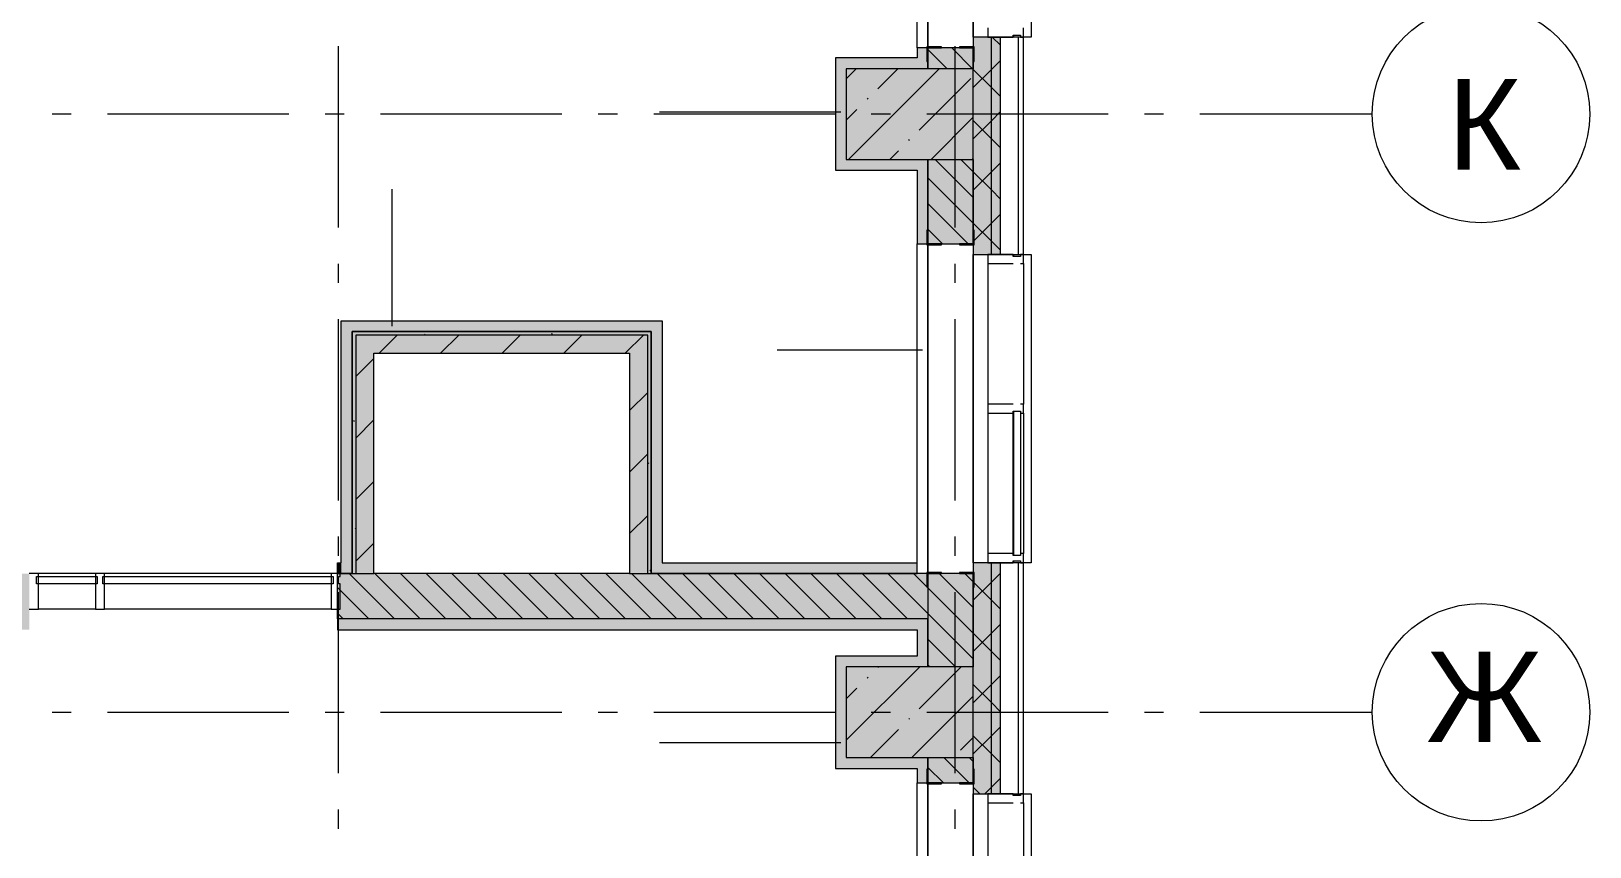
# Model space of a CAD drawing. Header units: millimetres. Extents: x -537608 to 253996, y -217170 to 186033.
# Drawn here: x -296171 to -287576, y 106778 to 111279 of the extents above; entities that cross this region are included whole.
import ezdxf

# ---------------------------------------------------------------- set-up
doc = ezdxf.new("R2010")
doc.units = ezdxf.units.MM
doc.layers.add('PDF _Геометрия', color=7, linetype='Continuous')
doc.layers.add('PDF _Текст', color=7, linetype='Continuous')
doc.layers.add('PDF _Сплошная заливка', color=7, linetype='Continuous', true_color=0xffffff)
doc.styles.add('PDF ArialMT', font='arial.ttf')

msp = doc.modelspace()

# ---------------------------------------------------------------- hatches: boundary and pattern name
at = {"layer": 'PDF _Сплошная заливка', "transparency": 33554559}
h = msp.add_hatch(color=256, dxfattribs=at)
h.paths.add_polyline_path([(-290876.1851, 102921.2636), (-290826.1849, 102921.2636), (-290826.1849, 105371.2644), (-290876.1851, 105371.2644), (-290876.1851, 103904.3215)], flags=0)
h.paths.add_polyline_path([(-290826.1849, 107071.2645), (-290826.1849, 108346.2629), (-290876.1851, 108346.2629), (-290876.1851, 107071.2645)], flags=0)
h.paths.add_polyline_path([(-290826.1849, 110046.263), (-290826.1849, 111246.2633), (-290876.1851, 111246.2633), (-290876.1851, 110046.263)], flags=0)
h.paths.add_polyline_path([(-290826.1849, 112946.2634), (-290826.1849, 114106.2618), (-290876.1851, 114106.2618), (-290876.1851, 112946.2634)], flags=0)
h.paths.add_polyline_path([(-290826.1849, 115806.2619), (-290826.1849, 117006.2623), (-290876.1851, 117006.2623), (-290876.1851, 115806.2619)], flags=0)
h.paths.add_polyline_path([(-290826.1849, 118706.2601), (-290826.1849, 120106.2612), (-290876.1851, 120106.2612), (-290876.1851, 118706.2601)], flags=0)
h.paths.add_polyline_path([(-290826.1849, 121806.2613), (-290826.1849, 123006.2594), (-290876.1851, 123006.2594), (-290876.1851, 121806.2613)], flags=0)
h.paths.add_polyline_path([(-290876.1851, 124706.2596), (-290826.1849, 124706.2596), (-290826.1849, 126271.2592), (-290876.1851, 126271.2592), (-290876.1851, 125142.7902)], flags=0)
h.paths.add_polyline_path([(-290876.1851, 127971.2598), (-290826.1849, 127974.5862), (-290826.1849, 129171.2591), (-290876.1851, 129171.2591), (-290876.1851, 127974.5862)], flags=0)
h.paths.add_polyline_path([(-290876.1851, 130871.2595), (-290826.1849, 130871.2595), (-290826.1849, 132106.259), (-290876.1851, 132106.259)], flags=0)
h.paths.add_polyline_path([(-290876.1851, 133806.2593), (-290826.1849, 133806.2593), (-290826.1849, 134971.259), (-290876.1851, 134971.259)], flags=0)
h.paths.add_polyline_path([(-290876.1851, 136671.2578), (-290826.1849, 136671.2578), (-290826.1849, 141221.257), (-290876.1851, 141221.257), (-290876.1851, 137885.8726)], flags=0)
h = msp.add_hatch(color=256, dxfattribs=at)
h.paths.add_polyline_path([(-290880.9044, 102821.2653), (-290876.1851, 102821.2653), (-290876.1851, 105371.2644), (-290976.1855, 105371.2644), (-290976.1855, 102821.2653)], flags=0)
h.paths.add_polyline_path([(-290876.1851, 107071.2645), (-290876.1851, 108346.2629), (-290976.1855, 108346.2629), (-290976.1855, 107071.2645), (-290880.9044, 107071.2645)], flags=0)
h.paths.add_polyline_path([(-290880.9044, 110046.263), (-290876.1851, 110046.263), (-290876.1851, 111246.2633), (-290976.1855, 111246.2633), (-290976.1855, 110046.263)], flags=0)
h.paths.add_polyline_path([(-290976.1855, 112946.2634), (-290876.1851, 112946.2634), (-290876.1851, 114106.2618), (-290976.1855, 114106.2618), (-290976.1855, 113815.6067)], flags=0)
h.paths.add_polyline_path([(-290876.1851, 115806.2619), (-290876.1851, 117006.2623), (-290976.1855, 117006.2623), (-290976.1855, 115806.2619), (-290880.9044, 115806.2619)], flags=0)
h.paths.add_polyline_path([(-290976.1855, 118706.2601), (-290876.1851, 118706.2601), (-290876.1851, 120106.2612), (-290976.1855, 120106.2612), (-290976.1855, 119479.1985)], flags=0)
h.paths.add_polyline_path([(-290976.1855, 121806.2613), (-290876.1851, 121806.2613), (-290876.1851, 123006.2594), (-290976.1855, 123006.2594), (-290976.1855, 122310.9954)], flags=0)
h.paths.add_polyline_path([(-290876.1851, 124706.2596), (-290876.1851, 126271.2592), (-290976.1855, 126271.2592), (-290976.1855, 124706.2596), (-290880.9044, 124706.2596)], flags=0)
h.paths.add_polyline_path([(-290976.1855, 127971.2598), (-290876.1851, 127974.5862), (-290876.1851, 129171.2591), (-290976.1855, 129171.2591), (-290976.1855, 127974.5862)], flags=0)
h.paths.add_polyline_path([(-290976.1855, 130871.2595), (-290876.1851, 130871.2595), (-290876.1851, 132106.259), (-290976.1855, 132106.259), (-290976.1855, 131514.331)], flags=0)
h.paths.add_polyline_path([(-290876.1851, 133806.2593), (-290876.1851, 134971.259), (-290976.1855, 134971.259), (-290976.1855, 133806.2593), (-290880.9044, 133806.2593)], flags=0)
h.paths.add_polyline_path([(-290876.1851, 136671.2578), (-290876.1851, 141171.2584), (-290976.1855, 141171.2584), (-290976.1855, 136671.2578), (-290880.9044, 136671.2578)], flags=0)
h = msp.add_hatch(color=256, dxfattribs=at)
h.paths.add_polyline_path([(-290976.1855, 103371.2653), (-290976.1855, 105311.2637), (-291226.1778, 105311.2637), (-291226.1778, 103371.2653)], flags=0)
h.paths.add_polyline_path([(-290976.1855, 107131.263), (-290976.1855, 107271.2631), (-291226.1778, 107271.2631), (-291226.1778, 107131.263)], flags=0)
h.paths.add_polyline_path([(-290976.1855, 107771.2629), (-290976.1855, 108286.2644), (-291226.1778, 108286.2644), (-291226.1778, 107771.2629), (-291152.9774, 107771.2629)], flags=0)
h.paths.add_polyline_path([(-290976.1855, 110106.2637), (-290976.1855, 110571.2628), (-291226.1778, 110571.2628), (-291226.1778, 110106.2637)], flags=0)
h.paths.add_polyline_path([(-290976.1855, 111071.2626), (-290976.1855, 111186.2627), (-291226.1778, 111186.2627), (-291226.1778, 111071.2626), (-291018.7709, 111071.2626)], flags=0)
h.paths.add_polyline_path([(-291226.1778, 113006.2619), (-290976.1855, 113006.2619), (-290976.1855, 114046.2633), (-291226.1778, 114046.2633), (-291226.1778, 113815.6067)], flags=0)
h.paths.add_polyline_path([(-290976.1855, 115866.2626), (-290978.657, 115871.2617), (-291226.1778, 115871.2617), (-291226.1778, 115866.2626)], flags=0)
h.paths.add_polyline_path([(-290976.1855, 116371.2615), (-290976.1855, 116946.2616), (-291226.1778, 116946.2616), (-291226.1778, 116371.2615)], flags=0)
h.paths.add_polyline_path([(-291226.1778, 118766.2608), (-290976.1855, 118766.2608), (-290976.1855, 119571.2609), (-291226.1778, 119571.2609), (-291226.1778, 119479.1985)], flags=0)
h.paths.add_polyline_path([(-291226.1778, 121866.2598), (-290976.1855, 121866.2598), (-290976.1855, 122946.261), (-291226.1778, 122946.261), (-291226.1778, 122310.9954)], flags=0)
h.paths.add_polyline_path([(-290976.1855, 124766.2602), (-290976.1855, 125571.2603), (-291226.1778, 125571.2603), (-291226.1778, 124766.2602)], flags=0)
h.paths.add_polyline_path([(-291026.1856, 126071.2601), (-290976.1855, 126071.2601), (-290976.1855, 126211.2607), (-291226.1778, 126211.2607), (-291226.1778, 126071.2601)], flags=0)
h.paths.add_polyline_path([(-291226.1778, 128031.2594), (-290976.1855, 128031.2594), (-290976.1855, 129111.2595), (-291226.1778, 129111.2595)], flags=0)
h.paths.add_polyline_path([(-291226.1778, 130931.259), (-290976.1855, 130931.259), (-290976.1855, 131571.2584), (-291226.1778, 131571.2584), (-291226.1778, 131511.2593)], flags=0)
h.paths.add_polyline_path([(-290976.1855, 133866.2589), (-290976.1855, 134911.2579), (-291226.1778, 134911.2579), (-291226.1778, 133866.2589)], flags=0)
h.paths.add_polyline_path([(-291226.1778, 136731.2582), (-290976.1855, 136731.2582), (-290976.1855, 136921.2575), (-291226.1778, 136921.2575), (-291226.1778, 136861.2584)], flags=0)
at = {"layer": 'PDF _Сплошная заливка', "true_color": 0xff7d7d, "transparency": 33554559}
h = msp.add_hatch(color=11, dxfattribs=at)
h.paths.add_polyline_path([(-291286.1849, 111071.2626), (-291226.1778, 111071.2626), (-291226.1778, 111186.2627), (-291286.1849, 111186.2627), (-291286.1849, 111131.2633)], flags=0)
h.paths.add_polyline_path([(-291226.1778, 113006.2619), (-291226.1778, 114046.2633), (-291286.1849, 114046.2633), (-291286.1849, 113006.2619)], flags=0)
for points in [[(-291676.1795, 111071.2626), (-291286.1849, 111071.2626), (-291286.1849, 111131.2633), (-291736.1781, 111131.2633), (-291736.1781, 111071.2626), (-291715.7767, 111071.2626)], [(-291676.1795, 110511.2622), (-291676.1795, 111071.2626), (-291736.1781, 111071.2626), (-291736.1781, 110511.2622), (-291715.7767, 110511.2622)], [(-291286.1849, 110511.2622), (-291226.1778, 110511.2622), (-291226.1778, 110571.2628), (-291676.1795, 110571.2628), (-291676.1795, 110511.2622)], [(-292751.2182, 109621.2635), (-292751.2182, 109681.2641), (-294461.2144, 109681.2641), (-294461.2144, 109621.2635), (-294401.2159, 109621.2635)], [(-292751.2182, 108346.2629), (-292691.2197, 108346.2629), (-292691.2197, 109681.2641), (-292751.2182, 109681.2641), (-292751.2182, 109567.9133)], [(-291286.1849, 108286.2644), (-291286.1849, 108346.2629), (-292751.2182, 108346.2629), (-292751.2182, 108286.2644), (-291715.7767, 108286.2644)], [(-291676.1795, 107771.2629), (-291286.1849, 107771.2629), (-291286.1849, 107831.2635), (-291736.1781, 107831.2635), (-291736.1781, 107771.2629), (-291715.7767, 107771.2629)], [(-291676.1795, 107211.2646), (-291676.1795, 107771.2629), (-291736.1781, 107771.2629), (-291736.1781, 107211.2646), (-291715.7767, 107211.2646)], [(-291286.1849, 107211.2646), (-291226.1778, 107211.2646), (-291226.1778, 107271.2631), (-291676.1795, 107271.2631), (-291676.1795, 107211.2646)]]:
    msp.add_hatch(color=11, dxfattribs=at).paths.add_polyline_path(points)
at = {"layer": 'PDF _Сплошная заливка', "transparency": 33554559}
for points in [[(-294401.2159, 108286.2644), (-294381.2192, 108286.2644), (-294381.2192, 109621.2635), (-294401.2159, 109621.2635), (-294401.2159, 109567.9133)], [(-292771.2148, 109601.2626), (-292751.2182, 109601.2626), (-292751.2182, 109621.2635), (-294381.2192, 109621.2635), (-294381.2192, 109601.2626), (-294281.2189, 109601.2626)], [(-294281.2189, 109501.2622), (-292771.2148, 109501.2622), (-292771.2148, 109601.2626), (-294281.2189, 109601.2626), (-294281.2189, 109567.9133)]]:
    msp.add_hatch(color=256, dxfattribs=at).paths.add_polyline_path(points)
h = msp.add_hatch(color=256, dxfattribs=at)
h.paths.add_polyline_path([(-291226.1778, 108036.2634), (-291226.1778, 108286.2644), (-294481.1421, 108286.2644), (-294481.1421, 108036.2634), (-291715.7767, 108036.2634)], flags=0)
h.paths.add_polyline_path([(-296181.1401, 108036.2634), (-296181.1401, 108286.2644), (-298023.5602, 108286.2644), (-298023.5602, 108036.2634), (-296724.9933, 108036.2634)], flags=0)
at = {"layer": 'PDF _Сплошная заливка', "true_color": 0xff7d7d, "transparency": 33554559}
h = msp.add_hatch(color=11, dxfattribs=at)
h.paths.add_polyline_path([(-291286.1849, 107976.2628), (-291226.1778, 107976.2628), (-291226.1778, 108036.2634), (-294481.1421, 108036.2634), (-294481.1421, 107976.2628), (-291715.7767, 107976.2628)], flags=0)
h.paths.add_polyline_path([(-296181.1401, 107976.2628), (-296181.1401, 108036.2634), (-297806.1808, 108036.2634), (-297806.1808, 107976.2628), (-296724.9933, 107976.2628)], flags=0)
h = msp.add_hatch(color=11, dxfattribs=at)
h.paths.add_polyline_path([(-291286.1849, 103371.2653), (-291226.1778, 103371.2653), (-291226.1778, 105311.2637), (-291286.1849, 105311.2637), (-291286.1849, 103431.2638)], flags=0)
h.paths.add_polyline_path([(-291226.1778, 107131.263), (-291226.1778, 107211.2646), (-291286.1849, 107211.2646), (-291286.1849, 107131.263)], flags=0)

# ---------------------------------------------------------------- linework, layer by layer
at = {"layer": 'PDF _Геометрия', "lineweight": 9}
for p, q in [((-291286.1849, 111186.2627), (-291286.1849, 113006.2619)), ((-291226.1778, 111192.2629), (-291226.1778, 113000.2616)), ((-291226.1778, 113000.2616), (-291226.1778, 111192.2629)), ((-290976.1855, 112946.2634), (-290976.1855, 111246.2633)), ((-290976.1855, 111246.2633), (-290976.1855, 112946.2634)), ((-290876.1851, 111246.2633), (-290976.1855, 111246.2633)), ((-290976.1855, 111246.2633), (-290976.1855, 111071.2626)), ((-290896.1817, 111296.2635), (-290896.1817, 111246.2633)), ((-290896.1817, 111246.2633), (-290756.1795, 111246.2633)), ((-290876.1851, 110046.263), (-290876.1851, 111246.2633)), ((-290826.1849, 111246.2633), (-290876.1851, 111246.2633)), ((-290826.1849, 111200.9415), (-290871.5002, 111246.2633)), ((-290826.1849, 110046.263), (-290826.1849, 111246.2633)), ((-290726.1845, 111246.2633), (-290826.1849, 111246.2633)), ((-290756.1795, 111246.2633), (-290756.1795, 111256.2638)), ((-290756.1795, 111256.2638), (-290716.1776, 111256.2638)), ((-290726.1845, 110046.263), (-290726.1845, 111246.2633)), ((-290699.1778, 111246.2633), (-290726.1845, 111246.2633)), ((-290716.1776, 111256.2638), (-290716.1776, 111246.2633)), ((-290716.1776, 111246.2633), (-290699.1778, 111246.2633)), ((-290699.1778, 111246.2633), (-290699.1778, 111296.2635)), ((-290699.1778, 110046.263), (-290699.1778, 111246.2633)), ((-291286.1849, 111131.2633), (-291736.1781, 111131.2633)), ((-291736.1781, 111131.2633), (-291736.1781, 111071.2626)), ((-291226.1778, 111186.2627), (-291286.1849, 111186.2627)), ((-291286.1849, 111186.2627), (-291286.1849, 111131.2633)), ((-291226.1778, 111186.2627), (-291226.1778, 111071.2626)), ((-291226.1778, 111071.2626), (-291226.1778, 111186.2627)), ((-290976.1855, 111186.2627), (-291226.1778, 111186.2627)), ((-291120.7693, 111071.2626), (-291226.1778, 111176.6777)), ((-290979.346, 111071.2626), (-291094.3482, 111186.2627)), ((-290976.1855, 111071.2626), (-290976.1855, 111186.2627)), ((-291736.1781, 111071.2626), (-291736.1781, 110511.2622)), ((-291676.1795, 111015.8563), (-291620.7712, 111071.2626)), ((-291676.1795, 111071.2626), (-291676.1795, 110571.2628)), ((-290976.1855, 111071.2626), (-291676.1795, 111071.2626)), ((-291664.5795, 110571.2628), (-291164.5775, 111071.2626)), ((-291503.1079, 110960.8312), (-291392.6787, 111071.2626)), ((-290976.1855, 110571.2628), (-290976.1855, 111071.2626)), ((-290876.1851, 110968.0995), (-290976.1855, 111068.0999)), ((-290976.1855, 110967.6819), (-290876.1851, 111067.6823)), ((-290876.1851, 111067.6823), (-290826.1849, 111117.6803)), ((-291275.0068, 110732.7322), (-290989.8869, 111017.8543)), ((-290826.1849, 110918.0994), (-290876.1851, 110968.0995)), ((-291560.1354, 110903.8059), (-291555.3902, 110908.5467)), ((-291706.1831, 110831.3289), (-292706.1784, 110831.3289)), ((-291676.1795, 110787.7574), (-291617.1542, 110846.7806)), ((-291208.3772, 110571.2628), (-290976.1855, 110803.4632)), ((-290876.1851, 110685.2574), (-290976.1855, 110785.2579)), ((-290976.1855, 110684.8376), (-290876.1851, 110784.838)), ((-290876.1851, 110784.838), (-290826.1849, 110834.8382)), ((-291436.4783, 110571.2628), (-291389.0617, 110618.6838)), ((-291332.0343, 110675.7069), (-291327.2978, 110680.4499)), ((-290826.1849, 110635.2573), (-290876.1851, 110685.2574)), ((-291676.1795, 110571.2628), (-290976.1855, 110571.2628)), ((-291226.1778, 110511.2622), (-291226.1778, 110571.2628)), ((-291226.1778, 110571.2628), (-291226.1778, 110511.2622)), ((-290976.1855, 110360.9925), (-291186.4515, 110571.2628)), ((-290976.1855, 110502.4136), (-291045.0283, 110571.2628)), ((-290980.2847, 110571.2628), (-290976.1855, 110575.3642)), ((-290976.1855, 110571.2628), (-290976.1855, 110046.263)), ((-290976.1855, 110106.2637), (-290976.1855, 110571.2628)), ((-290876.1851, 110501.9959), (-290826.1849, 110551.9961)), ((-291736.1781, 110511.2622), (-291676.1795, 110511.2622)), ((-291676.1795, 110511.2622), (-291286.1849, 110511.2622)), ((-291286.1849, 110511.2622), (-291286.1849, 110106.2637)), ((-291226.1778, 110106.2637), (-291226.1778, 110511.2622)), ((-291226.1778, 110511.2622), (-291226.1778, 110106.2637)), ((-290976.1855, 110219.5715), (-291226.1778, 110469.5724)), ((-290876.1851, 110402.4153), (-290976.1855, 110502.4136)), ((-290976.1855, 110401.9955), (-290876.1851, 110501.9959)), ((-294179.8664, 109651.2628), (-294179.8664, 110407.774)), ((-290826.1849, 110352.4152), (-290876.1851, 110402.4153)), ((-291004.2945, 110106.2637), (-291226.1778, 110328.1514)), ((-290876.1851, 110219.1538), (-290826.1849, 110269.1539)), ((-291145.7176, 110106.2637), (-291226.1778, 110186.7282)), ((-290876.1851, 110119.5711), (-290976.1855, 110219.5715)), ((-290976.1855, 110119.1534), (-290876.1851, 110219.1538)), ((-291286.1849, 110106.2637), (-291226.1778, 110106.2637)), ((-291286.1849, 108346.2629), (-291286.1849, 110106.2637)), ((-291226.1778, 110106.2637), (-290976.1855, 110106.2637)), ((-291226.1778, 108292.2625), (-291226.1778, 110100.2633)), ((-291226.1778, 110100.2633), (-291226.1778, 108292.2625)), ((-290826.1849, 110069.5709), (-290876.1851, 110119.5711)), ((-290976.1855, 110046.263), (-290876.1851, 110046.263)), ((-290976.1855, 108346.2629), (-290976.1855, 110046.263)), ((-290976.1855, 110046.263), (-290976.1855, 108346.2629)), ((-290756.1795, 110046.263), (-290896.1817, 110046.263)), ((-290896.1817, 110046.263), (-290896.1817, 109996.2628)), ((-290876.1851, 110046.263), (-290826.1849, 110046.263)), ((-290826.1849, 110046.263), (-290726.1845, 110046.263)), ((-290756.1795, 110036.2625), (-290756.1795, 110046.263)), ((-290716.1776, 110036.2625), (-290756.1795, 110036.2625)), ((-290726.1845, 110046.263), (-290699.1778, 110046.263)), ((-290699.1778, 110046.263), (-290716.1776, 110046.263)), ((-290716.1776, 110046.263), (-290716.1776, 110036.2625)), ((-290699.1778, 109996.2628), (-290699.1778, 110046.263)), ((-290896.1817, 109996.2628), (-290756.1795, 109996.2628)), ((-290896.1817, 109996.2628), (-290896.1817, 109221.2641)), ((-290716.1776, 109996.2628), (-290699.1778, 109996.2628)), ((-290699.1778, 109996.2628), (-290699.1778, 109221.2641)), ((-294461.2144, 109621.2635), (-294461.2144, 109681.2641)), ((-294461.2144, 109681.2641), (-292751.2182, 109681.2641)), ((-292751.2182, 109681.2641), (-292691.2197, 109681.2641)), ((-292691.2197, 109681.2641), (-292691.2197, 108346.2629)), ((-294461.2144, 108346.2629), (-294461.2144, 109621.2635)), ((-294401.2159, 108286.2644), (-294401.2159, 109621.2635)), ((-294401.2159, 109621.2635), (-292751.2182, 109621.2635)), ((-294381.2192, 109621.2635), (-294401.2159, 109621.2635)), ((-294401.2159, 109621.2635), (-294401.2159, 108286.2644)), ((-294281.2189, 109621.2635), (-294381.2192, 109621.2635)), ((-294281.2189, 109601.2626), (-294381.2192, 109601.2626)), ((-294381.2192, 109601.2626), (-294381.2192, 108286.2644)), ((-292751.2182, 109621.2635), (-294281.2189, 109621.2635)), ((-292771.2148, 109601.2626), (-294281.2189, 109601.2626)), ((-294252.7913, 109501.2622), (-294152.7909, 109601.2626)), ((-293913.3824, 109501.2622), (-293813.3821, 109601.2626)), ((-293573.9736, 109501.2622), (-293473.9733, 109601.2626)), ((-293234.5562, 109501.2622), (-293134.5558, 109601.2626)), ((-292895.1474, 109501.2622), (-292795.147, 109601.2626)), ((-292771.2148, 109501.2622), (-292771.2148, 109601.2626)), ((-292751.2182, 109621.2635), (-292751.2182, 108346.2629)), ((-292751.2182, 109601.2626), (-292751.2182, 109621.2635)), ((-292751.2182, 109501.2622), (-292751.2182, 109601.2626)), ((-294281.2189, 108286.2644), (-294281.2189, 109501.2622)), ((-294281.2189, 109501.2622), (-292871.2151, 109501.2622)), ((-292871.2151, 109501.2622), (-292871.2151, 108286.2644)), ((-292771.2148, 108286.2644), (-292771.2148, 109501.2622)), ((-292751.2182, 108286.2644), (-292751.2182, 109501.2622)), ((-291256.1814, 109518.4621), (-292056.9509, 109518.4621)), ((-294381.2192, 109372.8385), (-294281.2189, 109472.8368)), ((-292871.2151, 109185.7813), (-292771.2148, 109285.7817)), ((-290756.1795, 109221.2641), (-290896.1817, 109221.2641)), ((-290896.1817, 109221.2641), (-290896.1817, 109171.2639)), ((-290896.1817, 109171.2639), (-290896.1817, 108396.2631)), ((-290896.1817, 109171.2639), (-290756.1795, 109171.2639)), ((-290756.1795, 109171.2639), (-290756.1795, 109181.2622)), ((-290756.1795, 109181.2622), (-290716.1776, 109181.2622)), ((-290699.1778, 109221.2641), (-290716.1776, 109221.2641)), ((-290716.1776, 109181.2622), (-290716.1776, 109171.2639)), ((-290716.1776, 109171.2639), (-290716.1776, 108396.2631)), ((-290716.1776, 109171.2639), (-290699.1778, 109171.2639)), ((-290699.1778, 109171.2639), (-290699.1778, 109221.2641)), ((-290699.1778, 109171.2639), (-290699.1778, 108396.2631)), ((-294381.2192, 109033.4254), (-294281.2189, 109133.4258)), ((-292871.2151, 108846.3703), (-292771.2148, 108946.3707)), ((-294381.2192, 108694.0144), (-294281.2189, 108794.0148)), ((-292871.2151, 108506.9594), (-292771.2148, 108606.9598)), ((-294381.2192, 108354.6034), (-294281.2189, 108454.6039)), ((-290756.1795, 108396.2631), (-290896.1817, 108396.2631)), ((-290896.1817, 108396.2631), (-290896.1817, 108346.2629)), ((-290756.1795, 108386.2626), (-290756.1795, 108396.2631)), ((-290716.1776, 108386.2626), (-290756.1795, 108386.2626)), ((-290699.1778, 108396.2631), (-290716.1776, 108396.2631)), ((-290716.1776, 108396.2631), (-290716.1776, 108386.2626)), ((-290699.1778, 108346.2629), (-290699.1778, 108396.2631)), ((-294481.1421, 108286.2644), (-294481.1421, 108346.2629)), ((-294481.1421, 108346.2629), (-294461.2144, 108346.2629)), ((-292751.2182, 108346.2629), (-292751.2182, 108286.2644)), ((-292691.2197, 108346.2629), (-291286.1849, 108346.2629)), ((-291286.1849, 108286.2644), (-291286.1849, 108346.2629)), ((-290876.1851, 108346.2629), (-290976.1855, 108346.2629)), ((-290976.1855, 108346.2629), (-290976.1855, 107771.2629)), ((-290896.1817, 108346.2629), (-290756.1795, 108346.2629)), ((-290876.1851, 107071.2645), (-290876.1851, 108346.2629)), ((-290826.1849, 108346.2629), (-290876.1851, 108346.2629)), ((-290826.1849, 107071.2645), (-290826.1849, 108346.2629)), ((-290726.1845, 108346.2629), (-290826.1849, 108346.2629)), ((-290756.1795, 108346.2629), (-290756.1795, 108356.2634)), ((-290756.1795, 108356.2634), (-290716.1776, 108356.2634)), ((-290726.1845, 107071.2645), (-290726.1845, 108346.2629)), ((-290699.1778, 108346.2629), (-290726.1845, 108346.2629)), ((-290716.1776, 108356.2634), (-290716.1776, 108346.2629)), ((-290716.1776, 108346.2629), (-290699.1778, 108346.2629)), ((-290699.1778, 107071.2645), (-290699.1778, 108346.2629)), ((-296131.1399, 108286.2644), (-296181.1401, 108286.2644)), ((-296141.1468, 108269.2625), (-296131.1399, 108269.2625)), ((-296141.1468, 108229.2628), (-296141.1468, 108269.2625)), ((-296131.1399, 108229.2628), (-296141.1468, 108229.2628)), ((-295816.18, 108286.2644), (-296131.1399, 108286.2644)), ((-296131.1399, 108269.2625), (-296131.1399, 108286.2644)), ((-296131.1399, 108229.2628), (-296131.1399, 108269.2625)), ((-296131.1399, 108269.2625), (-295816.18, 108269.2625)), ((-295816.18, 108229.2628), (-296131.1399, 108229.2628)), ((-296131.1399, 108089.2627), (-296131.1399, 108229.2628)), ((-295766.1798, 108286.2644), (-295816.18, 108286.2644)), ((-295816.18, 108286.2644), (-295816.18, 108269.2625)), ((-295816.18, 108269.2625), (-295806.1816, 108269.2625)), ((-295806.1816, 108229.2628), (-295816.18, 108229.2628)), ((-295816.18, 108229.2628), (-295816.18, 108089.2627)), ((-295816.1456, 108269.2625), (-295816.1456, 108229.2628)), ((-295806.1816, 108269.2625), (-295806.1816, 108229.2628)), ((-295776.1781, 108229.2628), (-295776.1781, 108269.2625)), ((-295776.1781, 108269.2625), (-295766.1798, 108269.2625)), ((-295766.1798, 108229.2628), (-295776.1781, 108229.2628)), ((-294516.1836, 108286.2644), (-295766.1798, 108286.2644)), ((-295766.1798, 108269.2625), (-295766.1798, 108286.2644)), ((-295766.1798, 108229.2628), (-295766.1798, 108269.2625)), ((-295766.1798, 108269.2625), (-294516.1836, 108269.2625)), ((-294516.1836, 108229.2628), (-295766.1798, 108229.2628)), ((-295766.1798, 108089.2627), (-295766.1798, 108229.2628)), ((-294466.1834, 108286.2644), (-294516.1836, 108286.2644)), ((-294516.1836, 108286.2644), (-294516.1836, 108269.2625)), ((-294516.1836, 108269.2625), (-294516.1836, 108229.2628)), ((-294516.1836, 108269.2625), (-294506.1767, 108269.2625)), ((-294506.1767, 108229.2628), (-294516.1836, 108229.2628)), ((-294516.1836, 108229.2628), (-294516.1836, 108089.2627)), ((-294506.1767, 108269.2625), (-294506.1767, 108229.2628)), ((-294481.1421, 108036.2634), (-294481.1421, 108286.2644)), ((-294481.1421, 108286.2644), (-294461.2144, 108286.2644)), ((-294461.2144, 108286.2644), (-294481.1421, 108286.2644)), ((-294308.303, 108036.2634), (-294481.1421, 108209.1025)), ((-294476.1817, 108229.2628), (-294476.1817, 108269.2625)), ((-294476.1817, 108269.2625), (-294466.1834, 108269.2625)), ((-294466.1834, 108229.2628), (-294476.1817, 108229.2628)), ((-294466.1834, 108269.2625), (-294466.1834, 108286.2644)), ((-294466.1834, 108089.2627), (-294466.1834, 108229.2628)), ((-294401.2159, 108286.2644), (-294461.2144, 108286.2644)), ((-294461.2144, 108286.2644), (-294401.2159, 108286.2644)), ((-294166.8798, 108036.2634), (-294416.8808, 108286.2644)), ((-294401.2159, 108286.2644), (-294381.2192, 108286.2644)), ((-294381.2192, 108286.2644), (-294281.2189, 108286.2644)), ((-292871.2151, 108286.2644), (-294281.2189, 108286.2644)), ((-294025.4652, 108036.2634), (-294275.4662, 108286.2644)), ((-293884.042, 108036.2634), (-294134.043, 108286.2644)), ((-293742.6188, 108036.2634), (-293992.6197, 108286.2644)), ((-293601.1956, 108036.2634), (-293851.1966, 108286.2644)), ((-293459.781, 108036.2634), (-293709.7733, 108286.2644)), ((-293318.3578, 108036.2634), (-293568.3587, 108286.2644)), ((-293176.9346, 108036.2634), (-293426.9355, 108286.2644)), ((-293035.5114, 108036.2634), (-293285.5123, 108286.2644)), ((-292894.0881, 108036.2634), (-293144.0891, 108286.2644)), ((-292752.6736, 108036.2634), (-293002.6745, 108286.2644)), ((-292871.2151, 108286.2644), (-292771.2148, 108286.2644)), ((-292611.2503, 108036.2634), (-292861.2513, 108286.2644)), ((-292771.2148, 108286.2644), (-292751.2182, 108286.2644)), ((-292751.2182, 108286.2644), (-291286.1849, 108286.2644)), ((-291226.1778, 108286.2644), (-292751.2182, 108286.2644)), ((-292469.8271, 108036.2634), (-292719.8281, 108286.2644)), ((-292328.4039, 108036.2634), (-292578.4049, 108286.2644)), ((-292186.9893, 108036.2634), (-292436.9817, 108286.2644)), ((-292045.5661, 108036.2634), (-292295.567, 108286.2644)), ((-291904.1429, 108036.2634), (-292154.1439, 108286.2644)), ((-291762.7197, 108036.2634), (-292012.7206, 108286.2644)), ((-291621.2965, 108036.2634), (-291871.2974, 108286.2644)), ((-291479.8819, 108036.2634), (-291729.8742, 108286.2644)), ((-291338.4587, 108036.2634), (-291588.4596, 108286.2644)), ((-291226.1778, 108065.408), (-291447.0364, 108286.2644)), ((-291226.1778, 108206.8312), (-291305.6132, 108286.2644)), ((-291226.1778, 108286.2644), (-291226.1778, 108036.2634)), ((-290976.1855, 108286.2644), (-291226.1778, 108286.2644)), ((-290976.1855, 107956.8302), (-291226.1778, 108206.8312)), ((-290976.1855, 108098.2513), (-291164.19, 108286.2644)), ((-290976.1855, 108239.6723), (-291022.7754, 108286.2644)), ((-290976.1855, 107771.2629), (-290976.1855, 108286.2644)), ((-290876.1851, 108139.6741), (-290976.1855, 108239.6723)), ((-290976.1855, 108139.2542), (-290876.1851, 108239.2547)), ((-290876.1851, 108239.2547), (-290826.1849, 108289.2548)), ((-290826.1849, 108089.6739), (-290876.1851, 108139.6741)), ((-296181.1401, 108089.2627), (-296131.1399, 108089.2627)), ((-295816.18, 108089.2627), (-296131.1399, 108089.2627)), ((-295816.18, 108089.2627), (-295766.1798, 108089.2627)), ((-294516.1836, 108089.2627), (-295766.1798, 108089.2627)), ((-294516.1836, 108089.2627), (-294466.1834, 108089.2627)), ((-294449.7262, 108036.2634), (-294481.1421, 108067.6815)), ((-291226.1778, 108036.2634), (-294481.1421, 108036.2634)), ((-291226.1778, 108036.2634), (-294481.1421, 108036.2634)), ((-294481.1421, 108036.2634), (-294481.1421, 107976.2628)), ((-290976.1855, 107815.4092), (-291226.1778, 108065.408)), ((-291226.1778, 107976.2628), (-291226.1778, 108036.2634)), ((-291226.1778, 108036.2634), (-291226.1778, 107771.2629)), ((-294481.1421, 107976.2628), (-291286.1849, 107976.2628)), ((-291286.1849, 107976.2628), (-291286.1849, 107831.2635)), ((-291226.1778, 107771.2629), (-291226.1778, 107976.2628)), ((-290876.1851, 107856.8299), (-290976.1855, 107956.8302)), ((-290976.1855, 107856.4122), (-290876.1851, 107956.4126)), ((-290876.1851, 107956.4126), (-290826.1849, 108006.4128)), ((-291073.4559, 107771.2629), (-291226.1778, 107923.9869)), ((-291286.1849, 107831.2635), (-291736.1781, 107831.2635)), ((-291736.1781, 107831.2635), (-291736.1781, 107771.2629)), ((-291214.8791, 107771.2629), (-291226.1778, 107782.5658)), ((-290826.1849, 107806.8296), (-290876.1851, 107856.8299)), ((-291736.1781, 107771.2629), (-291736.1781, 107211.2646)), ((-291676.1795, 107366.2815), (-291271.2004, 107771.2629)), ((-291676.1795, 107771.2629), (-291676.1795, 107271.2631)), ((-290976.1855, 107771.2629), (-291676.1795, 107771.2629)), ((-291560.1354, 107710.4269), (-291555.3902, 107715.1698)), ((-291503.1079, 107767.4521), (-291499.3015, 107771.2629)), ((-291275.0068, 107539.3532), (-291043.0992, 107771.2629)), ((-290976.1855, 107271.2631), (-290976.1855, 107771.2629)), ((-290876.1851, 107673.5683), (-290826.1849, 107723.5685)), ((-291676.1795, 107594.3805), (-291617.1542, 107653.4037)), ((-291315, 107271.2631), (-290976.1855, 107610.0841)), ((-290876.1851, 107573.9877), (-290976.1855, 107673.9881)), ((-290976.1855, 107573.5701), (-290876.1851, 107673.5683)), ((-290826.1849, 107523.9875), (-290876.1851, 107573.9877)), ((-291332.0343, 107482.3279), (-291327.2978, 107487.0708)), ((-290876.1851, 107390.7261), (-290826.1849, 107440.7264)), ((-291706.1831, 107351.7556), (-292706.1784, 107351.7556)), ((-291543.1012, 107271.2631), (-291389.0617, 107425.3047)), ((-291046.9143, 107311.2542), (-290976.1855, 107381.9852)), ((-290876.1851, 107291.1456), (-290976.1855, 107391.146)), ((-290976.1855, 107290.7258), (-290876.1851, 107390.7261)), ((-291676.1795, 107271.2631), (-290976.1855, 107271.2631)), ((-291226.1778, 107211.2646), (-291226.1778, 107271.2631)), ((-291226.1778, 107271.2631), (-291226.1778, 107211.2646)), ((-290999.1446, 107131.263), (-291139.1469, 107271.2631)), ((-290976.1855, 107249.7228), (-290997.7236, 107271.2631)), ((-290976.1855, 107131.263), (-290976.1855, 107271.2631)), ((-290976.1855, 107271.2631), (-290976.1855, 107071.2645)), ((-290826.1849, 107241.1454), (-290876.1851, 107291.1456)), ((-291736.1781, 107211.2646), (-291676.1795, 107211.2646)), ((-291676.1795, 107211.2646), (-291286.1849, 107211.2646)), ((-291286.1849, 107211.2646), (-291286.1849, 107131.263)), ((-291140.5678, 107131.263), (-291226.1778, 107216.8817)), ((-291226.1778, 107131.263), (-291226.1778, 107211.2646)), ((-291226.1778, 107211.2646), (-291226.1778, 107131.263)), ((-291286.1849, 107131.263), (-291226.1778, 107131.263)), ((-291286.1849, 105311.2637), (-291286.1849, 107131.263)), ((-291226.1778, 107131.263), (-290976.1855, 107131.263)), ((-291226.1778, 105320.22), (-291226.1778, 107125.2627)), ((-291226.1778, 107125.2627), (-291226.1778, 105320.22)), ((-290939.1461, 107071.2645), (-290976.1855, 107108.3018)), ((-290912.8026, 107071.2645), (-290876.1851, 107107.884)), ((-290876.1851, 107107.884), (-290826.1849, 107157.8842)), ((-290976.1855, 107071.2645), (-290976.1855, 105371.2644)), ((-290976.1855, 105371.2644), (-290976.1855, 107071.2645)), ((-290976.1855, 107071.2645), (-290876.1851, 107071.2645)), ((-290756.1795, 107071.2645), (-290896.1817, 107071.2645)), ((-290896.1817, 107071.2645), (-290896.1817, 107021.2642)), ((-290896.1817, 107021.2642), (-290756.1795, 107021.2642)), ((-290896.1817, 107021.2642), (-290896.1817, 106246.2634)), ((-290876.1851, 107071.2645), (-290826.1849, 107071.2645)), ((-290826.1849, 107071.2645), (-290726.1845, 107071.2645)), ((-290756.1795, 107061.264), (-290756.1795, 107071.2645)), ((-290716.1776, 107061.264), (-290756.1795, 107061.264)), ((-290726.1845, 107071.2645), (-290699.1778, 107071.2645)), ((-290699.1778, 107071.2645), (-290716.1776, 107071.2645)), ((-290716.1776, 107071.2645), (-290716.1776, 107061.264)), ((-290716.1776, 107021.2642), (-290699.1778, 107021.2642)), ((-290699.1778, 107021.2642), (-290699.1778, 107071.2645)), ((-290699.1778, 107021.2642), (-290699.1778, 106246.2634))]:
    msp.add_line(p, q, dxfattribs=at)
at = {"layer": 'PDF _Геометрия', "color": 253, "lineweight": 9, "true_color": 0xaaaaaa}
for p, q in [((-290656.1791, 112946.2634), (-290656.1791, 111246.2633)), ((-290754.1816, 111256.2638), (-290754.1816, 111246.2633)), ((-290656.1791, 111246.2633), (-290699.1778, 111246.2633)), ((-294476.1817, 110195.8889), (-294476.1817, 111195.8885)), ((-291076.1773, 110195.8889), (-291076.1773, 111195.8885)), ((-295949.8439, 110821.2639), (-296055.6745, 110821.2639)), ((-294749.8394, 110821.2639), (-295749.8432, 110821.2639)), ((-294444.008, 110821.2639), (-294549.8386, 110821.2639)), ((-293244.012, 110821.2639), (-294244.0072, 110821.2639)), ((-292938.172, 110821.2639), (-293044.0112, 110821.2639)), ((-291738.176, 110821.2639), (-292738.1712, 110821.2639)), ((-291432.3447, 110821.2639), (-291538.1753, 110821.2639)), ((-290232.34, 110821.2639), (-291232.3439, 110821.2639)), ((-289926.5087, 110821.2639), (-290032.3393, 110821.2639)), ((-288776.1856, 110821.2639), (-289726.5079, 110821.2639)), ((-290754.1816, 110046.263), (-290754.1816, 110036.2625)), ((-290699.1778, 110046.263), (-290656.1791, 110046.263)), ((-290656.1791, 110046.263), (-290656.1791, 108346.2629)), ((-294476.1817, 109890.0555), (-294476.1817, 109995.8904)), ((-291076.1773, 109890.0555), (-291076.1773, 109995.8904)), ((-294476.1817, 108690.0573), (-294476.1817, 109690.0568)), ((-291076.1773, 108690.0573), (-291076.1773, 109690.0568)), ((-290756.1795, 108396.2631), (-290756.1795, 109171.2639)), ((-290754.1816, 109181.2622), (-290754.1816, 108386.2626)), ((-294476.1817, 108384.2238), (-294476.1817, 108490.0566)), ((-291076.1773, 108384.2238), (-291076.1773, 108490.0566)), ((-290754.1816, 108356.2634), (-290754.1816, 108346.2629)), ((-290656.1791, 108346.2629), (-290699.1778, 108346.2629)), ((-294476.1817, 107184.2234), (-294476.1817, 108184.223)), ((-291076.1773, 107184.2234), (-291076.1773, 108184.223)), ((-296055.6745, 107521.264), (-295949.8439, 107521.264)), ((-295749.8432, 107521.264), (-294749.8394, 107521.264)), ((-294549.8386, 107521.264), (-294444.008, 107521.264)), ((-294244.0072, 107521.264), (-293244.012, 107521.264)), ((-293044.0112, 107521.264), (-292938.172, 107521.264)), ((-292738.1712, 107521.264), (-291738.176, 107521.264)), ((-291538.1753, 107521.264), (-291432.3447, 107521.264)), ((-291232.3439, 107521.264), (-290232.34, 107521.264)), ((-290032.3393, 107521.264), (-289926.5087, 107521.264)), ((-289726.5079, 107521.264), (-288776.1856, 107521.264)), ((-290754.1816, 107071.2645), (-290754.1816, 107061.264)), ((-290699.1778, 107071.2645), (-290656.1791, 107071.2645)), ((-290656.1791, 107071.2645), (-290656.1791, 105371.2644)), ((-294476.1817, 106878.39), (-294476.1817, 106984.2227)), ((-291076.1773, 106878.39), (-291076.1773, 106984.2227))]:
    msp.add_line(p, q, dxfattribs=at)
at = {"layer": 'PDF _Геометрия', "color": 253, "lineweight": 20, "true_color": 0xaaaaaa}
for p, q in [((-291151.1775, 111192.2629), (-291232.1802, 111192.2629)), ((-291232.1802, 111192.2629), (-291232.1802, 111111.2623)), ((-291226.1778, 111111.2623), (-291226.1778, 111186.2627)), ((-291226.1778, 111186.2627), (-291151.1775, 111186.2627)), ((-291151.1775, 111186.2627), (-291151.1775, 111192.2629)), ((-290970.183, 111192.2629), (-291051.1771, 111192.2629)), ((-291051.1771, 111192.2629), (-291051.1771, 111186.2627)), ((-291051.1771, 111186.2627), (-290976.1855, 111186.2627)), ((-290976.1855, 111186.2627), (-290976.1855, 111111.2623)), ((-290970.183, 111111.2623), (-290970.183, 111192.2629)), ((-291232.1802, 111111.2623), (-291226.1778, 111111.2623)), ((-290976.1855, 111111.2623), (-290970.183, 111111.2623)), ((-291226.1778, 110181.2639), (-291232.1802, 110181.2639)), ((-291232.1802, 110181.2639), (-291232.1802, 110100.2633)), ((-291232.1802, 110100.2633), (-291151.1775, 110100.2633)), ((-291226.1778, 110106.2637), (-291226.1778, 110181.2639)), ((-291151.1775, 110106.2637), (-291226.1778, 110106.2637)), ((-291151.1775, 110100.2633), (-291151.1775, 110106.2637)), ((-291051.1771, 110106.2637), (-291051.1771, 110100.2633)), ((-290976.1855, 110106.2637), (-291051.1771, 110106.2637)), ((-291051.1771, 110100.2633), (-290970.183, 110100.2633)), ((-290970.183, 110181.2639), (-290976.1855, 110181.2639)), ((-290976.1855, 110181.2639), (-290976.1855, 110106.2637)), ((-290970.183, 110100.2633), (-290970.183, 110181.2639)), ((-291151.1775, 108292.2625), (-291232.1802, 108292.2625)), ((-291232.1802, 108292.2625), (-291232.1802, 108211.2641)), ((-291151.1775, 108286.2644), (-291151.1775, 108292.2625)), ((-290970.183, 108292.2625), (-291051.1771, 108292.2625)), ((-291051.1771, 108292.2625), (-291051.1771, 108286.2644)), ((-290970.183, 108211.2641), (-290970.183, 108292.2625)), ((-291232.1802, 108211.2641), (-291226.1778, 108211.2641)), ((-291226.1778, 108211.2641), (-291226.1778, 108286.2644)), ((-291226.1778, 108286.2644), (-291151.1775, 108286.2644)), ((-291051.1771, 108286.2644), (-290976.1855, 108286.2644)), ((-290976.1855, 108286.2644), (-290976.1855, 108211.2641)), ((-290976.1855, 108211.2641), (-290970.183, 108211.2641)), ((-291226.1778, 107206.2633), (-291232.1802, 107206.2633)), ((-291232.1802, 107206.2633), (-291232.1802, 107125.2627)), ((-291226.1778, 107131.263), (-291226.1778, 107206.2633)), ((-290970.183, 107206.2633), (-290976.1855, 107206.2633)), ((-290976.1855, 107206.2633), (-290976.1855, 107131.263)), ((-290970.183, 107125.2627), (-290970.183, 107206.2633)), ((-291232.1802, 107125.2627), (-291151.1775, 107125.2627)), ((-291151.1775, 107131.263), (-291226.1778, 107131.263)), ((-291151.1775, 107125.2627), (-291151.1775, 107131.263)), ((-291051.1771, 107131.263), (-291051.1771, 107125.2627)), ((-290976.1855, 107131.263), (-291051.1771, 107131.263)), ((-291051.1771, 107125.2627), (-290970.183, 107125.2627))]:
    msp.add_line(p, q, dxfattribs=at)
at = {"layer": 'PDF _Геометрия', "color": 8, "lineweight": 9, "true_color": 0x787878}
for p, q in [((-293997.7266, 109607.8075), (-294001.0765, 109602.001)), ((-293297.276, 109604.2315), (-293300.6346, 109610.038)), ((-294401.2159, 109189.8202), (-294397.8745, 109189.8202)), ((-294390.5114, 109130.6786), (-294393.87, 109124.8721)), ((-294401.2159, 108986.6223), (-294397.8745, 108986.6223)), ((-292765.8926, 108896.6074), (-292769.2427, 108890.8008)), ((-294401.2159, 108681.8223), (-294397.8745, 108681.8223)), ((-294381.2192, 108537.1825), (-294383.9061, 108532.5322)), ((-292755.9288, 108304.2674), (-292759.2788, 108298.4609))]:
    msp.add_line(p, q, dxfattribs=at)
at = {"layer": 'PDF _Геометрия', "lineweight": 20}
for centre in [(-288176.1826, 110821.2628), (-288176.184, 107521.2629)]:
    msp.add_circle(centre, 599.999, dxfattribs=at)
at = {"layer": 'PDF _Сплошная заливка', "lineweight": 35, "transparency": 33554559}
for points in [[(-290976.1855, 110571.2628), (-290976.1855, 111071.2626), (-291676.1795, 110571.2628), (-291676.1795, 111071.2626)], [(-294281.2189, 108286.2644), (-294281.2189, 109601.2626), (-294381.2192, 108286.2644), (-294381.2192, 109601.2626)], [(-292751.2182, 108286.2644), (-292751.2182, 109601.2626), (-292771.2148, 108286.2644), (-292771.2148, 109601.2626)], [(-292771.2148, 108286.2644), (-292771.2148, 109501.2622), (-292871.2151, 108286.2644), (-292871.2151, 109501.2622)], [(-290976.1855, 107271.2631), (-290976.1855, 107771.2629), (-291676.1795, 107271.2631), (-291676.1795, 107771.2629)]]:
    msp.add_solid(points, dxfattribs=at)
at = {"layer": 'PDF _Сплошная заливка', "color": 11, "lineweight": 35, "true_color": 0xff7d7d, "transparency": 33554559}
for points in [[(-291226.1778, 110106.2637), (-291226.1778, 110511.2622), (-291286.1849, 110106.2637), (-291286.1849, 110511.2622)], [(-294401.2159, 108286.2644), (-294401.2159, 109621.2635), (-294461.2144, 108286.2644), (-294461.2144, 109621.2635)], [(-294461.2144, 108286.2644), (-294461.2144, 108346.2629), (-294481.1421, 108286.2644), (-294481.1421, 108346.2629)], [(-291226.1778, 107771.2629), (-291226.1778, 107976.2628), (-291286.1849, 107771.2629), (-291286.1849, 107976.2628)]]:
    msp.add_solid(points, dxfattribs=at)

# ---------------------------------------------------------------- texts
at = {"layer": 'PDF _Текст', "char_height": 500, "attachment_point": 4, "style": 'PDF ArialMT'}
for s, insert in [('К', (-288361.8196, 110764.9415)), ('Ж', (-288479.2417, 107606.0549))]:
    msp.add_mtext(s, dxfattribs=dict(at, insert=insert))

doc.saveas('drawing.dxf')
